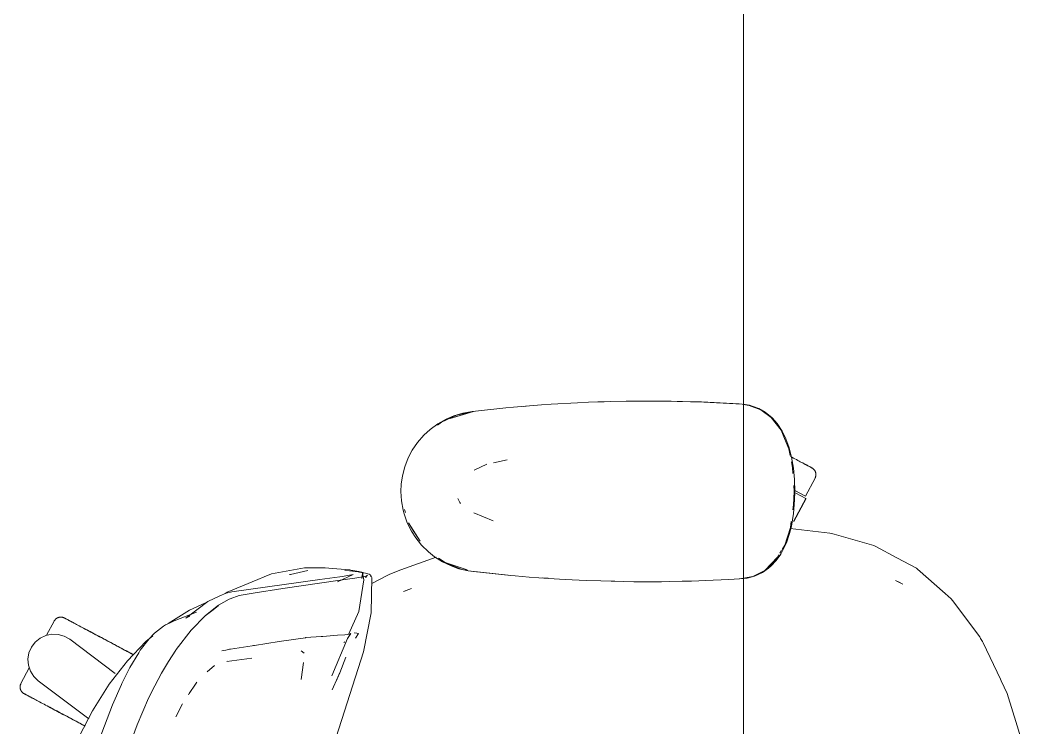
# Model space of a CAD drawing. Header units: millimetres. Extents: x 155927 to 295199, y -4084 to 97293.
# Drawn here: x 221397 to 221936, y 33335 to 33715 of the extents above; entities that cross this region are included whole.
import ezdxf

# ---------------------------------------------------------------- set-up
doc = ezdxf.new("R2010")
doc.units = ezdxf.units.MM
doc.header["$MEASUREMENT"] = 0
doc.layers.add('G-IMPT', color=8, linetype='CONTINUOUS', lineweight=9)
doc.layers.add('I-FURN', color=8, linetype='CONTINUOUS', lineweight=9)

msp = doc.modelspace()

# ---------------------------------------------------------------- linework, layer by layer
at = {"layer": 'G-IMPT'}
for p, q in [((221676.84, 33508.56), (221661.78, 33507.31)), ((221676.84, 33508.56), (221681.92, 33508.88)), ((221681.92, 33508.88), (221696.06, 33509.69)), ((221702.09, 33509.95), (221696.06, 33509.69)), ((221702.09, 33509.95), (221713.85, 33510.34)), ((221706.97, 33510.09), (221708.91, 33510.2)), ((221708.91, 33510.2), (221710.4, 33510.21)), ((221722.26, 33510.5), (221713.85, 33510.34)), ((221722.26, 33510.5), (221733.06, 33510.59)), ((221722.26, 33510.5), (221742.45, 33510.55)), ((221722.26, 33510.5), (221752.28, 33510.39)), ((221752.28, 33510.39), (221733.06, 33510.59)), ((221742.45, 33510.55), (221752.28, 33510.39)), ((221742.45, 33510.55), (221763.84, 33510.04)), ((221742.45, 33510.55), (221762.64, 33510.08)), ((221742.45, 33510.51), (221744.49, 33510.53)), ((221744.49, 33510.53), (221746.4, 33510.46)), ((221752.28, 33510.39), (221763.84, 33510.04)), ((221763.84, 33510.04), (221762.64, 33510.08)), ((221762.64, 33510.08), (221784.42, 33508.99)), ((221762.64, 33510.08), (221782.81, 33509.11)), ((221763.84, 33510.04), (221784.42, 33508.99)), ((221784.42, 33508.99), (221782.81, 33509.11)), ((221784.42, 33508.99), (221786.07, 33508.74)), ((221788.28, 33508.28), (221785.11, 33508.76)), ((221788.46, 33508.3), (221786.07, 33508.74)), ((221788.28, 33508.28), (221794.48, 33505.87)), ((221788.46, 33508.3), (221789.81, 33507.93)), ((221631.27, 33503.01), (221623.2, 33499.28)), ((221640.24, 33505.06), (221627.77, 33501.23)), ((221627.77, 33501.23), (221636.92, 33504.14)), ((221629.82, 33502.7), (221634.68, 33504.16)), ((221631.27, 33503.01), (221639.67, 33504.93)), ((221639.72, 33505.06), (221634.68, 33504.16)), ((221640.24, 33505.06), (221636.92, 33504.14)), ((221657.65, 33506.96), (221639.72, 33505.06)), ((221661.78, 33507.31), (221657.65, 33506.96)), ((221668.65, 33507.91), (221666.98, 33507.74)), ((221793.45, 33506.54), (221789.81, 33507.93)), ((221793.45, 33506.54), (221796.88, 33504.58)), ((221794.48, 33505.87), (221800.1, 33501.7)), ((221796.88, 33504.58), (221800.62, 33501.5)), ((221617.05, 33495.38), (221621.14, 33498.37)), ((221621.09, 33497.68), (221623.2, 33499.28)), ((221625.58, 33500.89), (221621.14, 33498.37)), ((221625.58, 33500.89), (221629.82, 33502.7)), ((221800.1, 33501.7), (221805.32, 33494.91)), ((221803.29, 33498.46), (221800.62, 33501.5)), ((221805.94, 33494.42), (221803.29, 33498.46)), ((221610.29, 33488.38), (221613.62, 33492.21)), ((221617.05, 33495.38), (221613.62, 33492.21)), ((221805.32, 33494.91), (221807.16, 33490.52)), ((221805.94, 33494.42), (221807.93, 33490.34)), ((221607.46, 33484.21), (221610.29, 33488.38)), ((221809.49, 33484.89), (221807.16, 33490.52)), ((221809.51, 33486.01), (221807.93, 33490.34)), ((221607.46, 33484.21), (221605.27, 33480.05)), ((221809.49, 33484.89), (221810.2, 33481.43)), ((221809.51, 33486.01), (221810.94, 33480.53)), ((221605.27, 33480.05), (221603.44, 33475.33)), ((221640.61, 33473.48), (221647.39, 33476.75)), ((221658.44, 33479.09), (221651, 33477.52)), ((221810.92, 33477.92), (221811.53, 33474.93)), ((221811.94, 33474.6), (221810.94, 33480.53)), ((221602.18, 33470.47), (221603.44, 33475.33)), ((221811.53, 33474.93), (221811.72, 33471.73)), ((221811.94, 33474.6), (221812.51, 33468.45)), ((221601.36, 33462.11), (221601.53, 33465.96)), ((221602.18, 33470.47), (221601.53, 33465.96)), ((221812.12, 33465.22), (221812.31, 33462.11)), ((221812.69, 33462.11), (221812.51, 33468.45)), ((221601.36, 33462.11), (221601.65, 33457.07)), ((221812.08, 33454.94), (221812.31, 33462.11)), ((221812.6, 33457.6), (221812.69, 33462.11)), ((221601.65, 33457.07), (221602.53, 33452.12)), ((221631.97, 33458.28), (221632.99, 33456.06)), ((221632.99, 33456.06), (221633.28, 33455.61)), ((221812.08, 33454.94), (221811.69, 33452.16)), ((221812.6, 33457.6), (221812.02, 33450.28)), ((221602.53, 33452.12), (221603.1, 33449.99)), ((221604.81, 33445.22), (221603.1, 33449.99)), ((221603.79, 33450.77), (221603.28, 33452.46)), ((221650.94, 33446.39), (221640.51, 33450.53)), ((221810.91, 33443.52), (221812.02, 33450.28)), ((221604.81, 33445.22), (221607.05, 33440.71)), ((221605.46, 33445.31), (221607.62, 33441.64)), ((221605.46, 33445.31), (221611.78, 33435.36)), ((221809.93, 33439.6), (221810.91, 33443.52)), ((221810.82, 33445.97), (221810.36, 33442.68)), ((221607.05, 33440.71), (221609.32, 33437.16)), ((221607.62, 33441.64), (221611.78, 33435.36)), ((221810.36, 33442.68), (221807.33, 33433.29)), ((221809.93, 33439.6), (221808.19, 33434.51)), ((221810.24, 33442.18), (221831.52, 33439.76)), ((221833.78, 33439.13), (221831.52, 33439.76)), ((221833.78, 33439.13), (221855.12, 33433.12)), ((221612.51, 33433.18), (221609.32, 33437.16)), ((221612.51, 33433.18), (221616.11, 33429.64)), ((221807.33, 33433.29), (221805.86, 33430.84)), ((221808.19, 33434.51), (221805.98, 33429.87)), ((221855.12, 33433.12), (221856.23, 33432.52)), ((221616.11, 33429.64), (221619.42, 33427.01)), ((221804.25, 33428.14), (221802.36, 33424.99)), ((221802.73, 33425.04), (221805.18, 33428.5)), ((221805.58, 33430.37), (221804.72, 33428.93)), ((221805.98, 33429.87), (221805.18, 33428.5)), ((221856.23, 33432.52), (221867.47, 33426.51)), ((221620.31, 33426.89), (221601.37, 33419.95)), ((221623.74, 33424.28), (221619.42, 33427.01)), ((221625.07, 33423.89), (221621.49, 33426.31)), ((221623.74, 33424.28), (221628.32, 33422.09)), ((221625.77, 33423.61), (221625.07, 33423.89)), ((221625.07, 33423.89), (221627.77, 33422.99)), ((221625.07, 33423.89), (221636.92, 33420.07)), ((221634.29, 33420.28), (221626.11, 33423.48)), ((221627.77, 33422.99), (221636.92, 33420.07)), ((221628.32, 33422.09), (221632.46, 33420.64)), ((221803.56, 33427.08), (221796.65, 33419.68)), ((221802.36, 33424.99), (221796.65, 33419.68)), ((221799.87, 33422), (221798.55, 33420.86)), ((221802.14, 33425.45), (221799.07, 33421.92)), ((221799.87, 33422), (221802.73, 33425.04)), ((221803.56, 33427.08), (221802.28, 33425.61)), ((221867.47, 33426.51), (221877.91, 33420.93)), ((221531.9, 33417.81), (221528.04, 33416.22)), ((221549.6, 33421.05), (221531.9, 33417.81)), ((221542.15, 33417.6), (221541.58, 33417.44)), ((221551.46, 33419.64), (221542.15, 33417.6)), ((221549.6, 33421.05), (221556.56, 33421.08)), ((221556.56, 33421.08), (221560.73, 33421.08)), ((221564.69, 33420.74), (221560.73, 33421.08)), ((221574.01, 33419.93), (221564.69, 33420.74)), ((221575.72, 33417.5), (221567.32, 33413.51)), ((221569.83, 33416.52), (221574.86, 33417.35)), ((221573.84, 33419.41), (221571.25, 33419.63)), ((221578.53, 33418.9), (221573.84, 33419.41)), ((221574.01, 33419.93), (221574.48, 33419.89)), ((221574.48, 33419.89), (221578.73, 33419.08)), ((221575.72, 33417.5), (221574.86, 33417.35)), ((221582.96, 33416.7), (221576.69, 33415.59)), ((221579.15, 33418.82), (221578.53, 33418.9)), ((221578.73, 33419.08), (221581.06, 33418.63)), ((221579.15, 33418.82), (221582.42, 33418.28)), ((221580.33, 33415.36), (221581.06, 33418.63)), ((221580.33, 33415.36), (221580.82, 33418.22)), ((221580.82, 33418.22), (221581.51, 33414.64)), ((221582.34, 33416.53), (221583.44, 33417.09)), ((221582.34, 33416.53), (221582.96, 33416.7)), ((221584.29, 33417.73), (221582.42, 33418.28)), ((221582.93, 33416.69), (221582.61, 33416.15)), ((221582.93, 33416.69), (221583.44, 33417.09)), ((221584.29, 33417.73), (221584.82, 33417.41)), ((221584.82, 33417.41), (221585.2, 33416.92)), ((221585.81, 33415.88), (221585.2, 33416.92)), ((221585.33, 33416.29), (221585.2, 33416.92)), ((221585.2, 33416.92), (221585.22, 33416.84)), ((221585.33, 33416.29), (221585.22, 33416.84)), ((221585.74, 33412.69), (221593.64, 33416.84)), ((221593.64, 33416.84), (221595.4, 33417.76)), ((221601.37, 33419.95), (221595.4, 33417.76)), ((221637.42, 33419.49), (221632.46, 33420.64)), ((221637.34, 33419.7), (221634.29, 33420.28)), ((221637.42, 33419.49), (221660.37, 33417.03)), ((221637.42, 33419.49), (221640.24, 33419.16)), ((221637.42, 33419.49), (221658.86, 33417.14)), ((221660.37, 33417.03), (221640.24, 33419.16)), ((221658.86, 33417.14), (221670.25, 33416.15)), ((221787.05, 33415.61), (221791, 33416.67)), ((221794.42, 33418.58), (221790.16, 33416.48)), ((221795.33, 33418.66), (221791, 33416.67)), ((221794.42, 33418.58), (221796.65, 33419.68)), ((221795.33, 33418.66), (221798.55, 33420.86)), ((221796.65, 33419.68), (221799.07, 33421.92)), ((221878.57, 33420.34), (221877.91, 33420.93)), ((221893.36, 33407.32), (221878.57, 33420.34)), ((221508.22, 33408.03), (221524.67, 33414.83)), ((221557.87, 33414.87), (221510.66, 33408.19)), ((221524.67, 33414.83), (221528.04, 33416.22)), ((221568.84, 33414.48), (221537.96, 33409.92)), ((221557.87, 33414.87), (221568.54, 33416.31)), ((221569.83, 33416.52), (221568.54, 33416.31)), ((221576.69, 33415.59), (221568.84, 33414.48)), ((221578.79, 33397.6), (221581.51, 33414.64)), ((221582.53, 33415.65), (221582.61, 33416.15)), ((221585.42, 33396.9), (221585.81, 33415.88)), ((221680.54, 33415.42), (221670.25, 33416.15)), ((221678.5, 33415.56), (221677.08, 33415.69)), ((221678.5, 33415.56), (221680.4, 33415.47)), ((221680.54, 33415.42), (221689.41, 33414.86)), ((221700.72, 33414.32), (221689.41, 33414.86)), ((221700.72, 33414.32), (221708.6, 33414.03)), ((221720.9, 33413.73), (221708.6, 33414.03)), ((221714.13, 33413.87), (221716.2, 33413.87)), ((221720.9, 33413.73), (221726.37, 33413.66)), ((221741.09, 33413.66), (221726.37, 33413.66)), ((221745.6, 33413.71), (221741.09, 33413.66)), ((221745.6, 33413.71), (221761.27, 33414.09)), ((221752.32, 33413.88), (221754.54, 33413.88)), ((221757.22, 33414), (221754.54, 33413.88)), ((221761.27, 33414.09), (221764.81, 33414.21)), ((221777.37, 33414.82), (221764.81, 33414.21)), ((221777.37, 33414.82), (221783.04, 33415.11)), ((221785.11, 33415.54), (221782.81, 33415.11)), ((221783.04, 33415.11), (221785.11, 33415.37)), ((221790.16, 33416.48), (221785.11, 33415.54)), ((221785.11, 33415.37), (221787.05, 33415.61)), ((221868.31, 33413.5), (221866.72, 33414.28)), ((221870.61, 33412.32), (221866.72, 33414.28)), ((221870.61, 33412.32), (221868.31, 33413.5)), ((221504.3, 33405.98), (221497.78, 33402.94)), ((221504.3, 33405.98), (221507.67, 33407.54)), ((221507.05, 33407.26), (221508.22, 33408.03)), ((221510.66, 33408.19), (221507.67, 33407.54)), ((221514.53, 33406.23), (221509.74, 33404.48)), ((221514.53, 33406.23), (221522.2, 33407.53)), ((221537.96, 33409.92), (221522.2, 33407.53)), ((221602.68, 33408.36), (221607.14, 33409.99)), ((221602.68, 33408.36), (221603.26, 33408.61)), ((221607.14, 33409.99), (221603.26, 33408.61)), ((221893.36, 33407.32), (221896.62, 33404.45)), ((221486.07, 33394), (221497.78, 33402.94)), ((221496.59, 33402.27), (221487.96, 33398.29)), ((221496.3, 33395.25), (221503.25, 33400.65)), ((221503.48, 33400.97), (221496.51, 33395.55)), ((221503.25, 33400.65), (221499.88, 33398.06)), ((221503.48, 33400.97), (221509.31, 33404.26)), ((221509.31, 33404.26), (221509.74, 33404.48)), ((221897.34, 33403.49), (221896.62, 33404.45)), ((221911.91, 33383.99), (221897.34, 33403.49)), ((221487.96, 33398.29), (221476.52, 33391.17)), ((221491.73, 33397.23), (221479.82, 33392.72)), ((221486.07, 33394), (221488.11, 33395.16)), ((221488.78, 33387.65), (221496.51, 33395.55)), ((221496.3, 33395.25), (221499.88, 33398.06)), ((221578.79, 33397.6), (221573.18, 33385.25)), ((221585.42, 33396.9), (221581.23, 33375.94)), ((221474.02, 33389.86), (221469.16, 33386)), ((221474.02, 33389.86), (221475.16, 33390.47)), ((221475.16, 33390.47), (221477.6, 33391.65)), ((221477.6, 33391.65), (221479.82, 33392.72)), ((221464.59, 33381.55), (221468.27, 33384.55)), ((221469.16, 33386), (221466.26, 33382.97)), ((221488.78, 33387.65), (221480.76, 33377.22)), ((221550.29, 33383.62), (221558.53, 33384.24)), ((221558.53, 33384.24), (221559.51, 33384.31)), ((221559.51, 33384.31), (221567.37, 33384.88)), ((221567.37, 33384.88), (221571.25, 33385.17)), ((221571.33, 33385.18), (221571.25, 33385.17)), ((221571.33, 33385.18), (221573.71, 33385.47)), ((221574.44, 33385.77), (221572.68, 33383.1)), ((221573.72, 33385.48), (221573.71, 33385.47)), ((221573.72, 33385.48), (221574.44, 33385.77)), ((221576.36, 33386.24), (221577.71, 33386.07)), ((221577.06, 33383.31), (221578.59, 33385.79)), ((221578.65, 33385.77), (221577.06, 33383.31)), ((221578.59, 33385.79), (221577.1, 33383.32)), ((221577.71, 33386.07), (221578.59, 33385.79)), ((221578.65, 33385.77), (221578.59, 33385.79)), ((221464.59, 33381.55), (221454.64, 33371.26)), ((221466.26, 33382.97), (221461.55, 33376.84)), ((221521.66, 33379.29), (221509.94, 33377.49)), ((221521.66, 33379.29), (221522.27, 33379.39)), ((221522.78, 33379.47), (221522.27, 33379.39)), ((221536.14, 33381.58), (221522.78, 33379.47)), ((221536.14, 33381.58), (221550.21, 33383.61)), ((221550.29, 33383.62), (221550.21, 33383.61)), ((221572.68, 33383.1), (221564.25, 33363.12)), ((221571.23, 33381.38), (221570.8, 33381.11)), ((221911.91, 33383.99), (221912.37, 33383.22)), ((221912.37, 33383.22), (221913.31, 33381.64)), ((221913.74, 33380.93), (221913.31, 33381.64)), ((221913.74, 33380.93), (221923, 33361.29)), ((221455.95, 33367.55), (221460.69, 33375.55)), ((221461.55, 33376.84), (221460.69, 33375.55)), ((221476.71, 33370.86), (221480.59, 33376.96)), ((221480.59, 33376.96), (221480.76, 33377.22)), ((221505.32, 33376.53), (221507.49, 33377)), ((221507.49, 33377), (221509.47, 33377.42)), ((221509.94, 33377.49), (221509.47, 33377.42)), ((221549.55, 33375.23), (221547.91, 33376.51)), ((221565.24, 33325.7), (221581.23, 33375.94)), ((221444.83, 33358.66), (221454.64, 33371.26)), ((221476.71, 33370.86), (221472.94, 33364.63)), ((221497.51, 33365.33), (221501.41, 33368.67)), ((221521.36, 33372.61), (221508, 33370.83)), ((221508, 33370.83), (221508.48, 33370.98)), ((221549.19, 33370.29), (221547.79, 33361.12)), ((221549.19, 33370.29), (221549.15, 33369.94)), ((221568.55, 33364.75), (221571.8, 33373.22)), ((221455.65, 33366.95), (221451.65, 33358.94)), ((221455.65, 33366.95), (221455.95, 33367.55)), ((221469.37, 33357.84), (221472.94, 33364.63)), ((221568.55, 33364.96), (221566.52, 33359.84)), ((221566.53, 33359.86), (221568.55, 33364.96)), ((221568.55, 33364.75), (221566.53, 33359.86)), ((221435.86, 33344.36), (221444.83, 33358.66)), ((221451.43, 33358.5), (221446.65, 33347.54)), ((221451.43, 33358.5), (221451.65, 33358.94)), ((221469.37, 33357.84), (221465.98, 33351.12)), ((221491.23, 33358.7), (221487.74, 33353.57)), ((221491.23, 33358.7), (221491.98, 33359.8)), ((221567.52, 33362.38), (221564.48, 33355.66)), ((221923, 33361.29), (221923.43, 33360.37)), ((221926.62, 33353.61), (221923.43, 33360.37)), ((221487.74, 33353.57), (221487.34, 33352.99)), ((221926.62, 33353.61), (221931.95, 33336.34)), ((221446.65, 33347.54), (221445.17, 33343.86)), ((221459.8, 33336.89), (221465.98, 33351.12)), ((221484.21, 33348.09), (221480.66, 33341.12)), ((221428.76, 33330.58), (221435.86, 33344.36)), ((221439.57, 33328.79), (221445.17, 33343.86)), ((221454.34, 33322.01), (221459.8, 33336.89)), ((221931.95, 33336.34), (221936.14, 33322.73))]:
    msp.add_line(p, q, dxfattribs=at)
at = {"layer": 'I-FURN'}
for p, q in [((221785.11, 34226.57), (221785.11, 32626.57)), ((221785.11, 32626.57), (221785.11, 34226.57)), ((221811.17, 33480.41), (221810.34, 33480.85)), ((221811.98, 33479.97), (221811.17, 33480.41)), ((221812.77, 33479.56), (221811.98, 33479.97)), ((221813.53, 33479.15), (221812.77, 33479.56)), ((221814.27, 33478.76), (221813.53, 33479.15)), ((221814.97, 33478.38), (221814.27, 33478.76)), ((221815.65, 33478.02), (221814.97, 33478.38)), ((221816.3, 33477.68), (221815.65, 33478.02)), ((221816.92, 33477.35), (221816.3, 33477.68)), ((221817.5, 33477.04), (221816.92, 33477.35)), ((221817.19, 33477.21), (221817.76, 33476.9)), ((221818.05, 33476.75), (221817.5, 33477.04)), ((221817.76, 33476.9), (221818.29, 33476.62)), ((221818.57, 33476.47), (221818.05, 33476.75)), ((221818.29, 33476.62), (221818.79, 33476.35)), ((221819.05, 33476.22), (221818.57, 33476.47)), ((221818.79, 33476.35), (221819.26, 33476.1)), ((221819.5, 33475.98), (221819.05, 33476.22)), ((221819.26, 33476.1), (221819.69, 33475.88)), ((221819.91, 33475.76), (221819.5, 33475.98)), ((221819.69, 33475.88), (221820.08, 33475.67)), ((221820.28, 33475.56), (221819.91, 33475.76)), ((221820.08, 33475.67), (221820.44, 33475.48)), ((221820.61, 33475.38), (221820.28, 33475.56)), ((221820.44, 33475.48), (221820.76, 33475.31)), ((221820.91, 33475.23), (221820.61, 33475.38)), ((221820.76, 33475.31), (221821.04, 33475.16)), ((221821.17, 33475.09), (221820.91, 33475.23)), ((221821.04, 33475.16), (221821.28, 33475.03)), ((221821.39, 33474.97), (221821.17, 33475.09)), ((221821.28, 33475.03), (221821.48, 33474.93)), ((221821.57, 33474.88), (221821.39, 33474.97)), ((221821.48, 33474.93), (221821.64, 33474.84)), ((221821.71, 33474.8), (221821.57, 33474.88)), ((221821.64, 33474.84), (221821.76, 33474.77)), ((221821.81, 33474.75), (221821.71, 33474.8)), ((221821.76, 33474.77), (221821.84, 33474.73)), ((221821.87, 33474.72), (221821.81, 33474.75)), ((221821.84, 33474.73), (221821.89, 33474.71)), ((221821.89, 33474.71), (221821.87, 33474.72)), ((221821.89, 33474.71), (221822.03, 33474.63)), ((221821.89, 33474.71), (221821.89, 33474.71)), ((221822.03, 33474.63), (221822.17, 33474.54)), ((221822.17, 33474.54), (221822.3, 33474.45)), ((221822.3, 33474.45), (221822.43, 33474.36)), ((221822.43, 33474.36), (221822.56, 33474.26)), ((221822.56, 33474.26), (221822.68, 33474.15)), ((221822.68, 33474.15), (221822.8, 33474.04)), ((221822.8, 33474.04), (221822.91, 33473.93)), ((221822.91, 33473.93), (221823.02, 33473.81)), ((221823.02, 33473.81), (221823.13, 33473.69)), ((221823.13, 33473.69), (221823.23, 33473.56)), ((221823.23, 33473.56), (221823.32, 33473.43)), ((221823.32, 33473.43), (221823.41, 33473.3)), ((221823.41, 33473.3), (221823.49, 33473.16)), ((221823.49, 33473.16), (221823.57, 33473.02)), ((221823.57, 33473.02), (221823.64, 33472.87)), ((221823.64, 33472.87), (221823.71, 33472.72)), ((221823.71, 33472.72), (221823.77, 33472.58)), ((221823.77, 33472.58), (221823.82, 33472.42)), ((221823.82, 33472.42), (221823.87, 33472.27)), ((221823.87, 33472.27), (221823.91, 33472.11)), ((221823.91, 33472.11), (221823.95, 33471.96)), ((221823.95, 33471.96), (221823.98, 33471.8)), ((221823.98, 33470.51), (221823.95, 33470.36)), ((221823.98, 33471.8), (221824, 33471.64)), ((221824, 33470.67), (221823.98, 33470.51)), ((221824, 33471.64), (221824.02, 33471.48)), ((221824.02, 33470.83), (221824, 33470.67)), ((221824.02, 33471.48), (221824.03, 33471.32)), ((221824.03, 33470.99), (221824.02, 33470.83)), ((221824.03, 33471.32), (221824.03, 33471.16)), ((221824.03, 33471.16), (221824.03, 33470.99)), ((221818.41, 33459.57), (221823.56, 33469.26)), ((221823.58, 33469.29), (221823.56, 33469.26)), ((221823.65, 33469.44), (221823.58, 33469.29)), ((221823.71, 33469.59), (221823.65, 33469.44)), ((221823.77, 33469.74), (221823.71, 33469.59)), ((221823.83, 33469.89), (221823.77, 33469.74)), ((221823.87, 33470.04), (221823.83, 33469.89)), ((221823.92, 33470.2), (221823.87, 33470.04)), ((221823.95, 33470.36), (221823.92, 33470.2)), ((221812.78, 33462.56), (221818.41, 33459.57)), ((221813.3, 33461.15), (221818.59, 33458.34)), ((221818.59, 33458.34), (221812.02, 33445.98)), ((221812.19, 33445.89), (221818.76, 33458.25)), ((221812.02, 33445.98), (221811.92, 33446.03)), ((221415.36, 33392.52), (221411.33, 33384.94)), ((221415.36, 33392.52), (221415.44, 33392.66)), ((221415.44, 33392.66), (221415.52, 33392.8)), ((221415.52, 33392.8), (221415.61, 33392.93)), ((221415.61, 33392.93), (221415.71, 33393.06)), ((221415.71, 33393.06), (221415.81, 33393.19)), ((221415.81, 33393.19), (221415.91, 33393.31)), ((221415.91, 33393.31), (221416.02, 33393.43)), ((221416.02, 33393.43), (221416.14, 33393.54)), ((221416.14, 33393.54), (221416.25, 33393.65)), ((221416.25, 33393.65), (221416.38, 33393.76)), ((221416.38, 33393.76), (221416.5, 33393.85)), ((221416.5, 33393.85), (221416.64, 33393.95)), ((221416.64, 33393.95), (221416.77, 33394.04)), ((221416.77, 33394.04), (221416.91, 33394.12)), ((221416.91, 33394.12), (221417.05, 33394.2)), ((221417.05, 33394.2), (221417.19, 33394.27)), ((221417.19, 33394.27), (221417.34, 33394.34)), ((221417.34, 33394.34), (221417.49, 33394.4)), ((221417.49, 33394.4), (221417.64, 33394.45)), ((221417.64, 33394.45), (221417.8, 33394.5)), ((221417.8, 33394.5), (221417.95, 33394.54)), ((221417.95, 33394.54), (221418.11, 33394.57)), ((221418.11, 33394.57), (221418.27, 33394.6)), ((221418.27, 33394.6), (221418.43, 33394.63)), ((221418.43, 33394.63), (221418.59, 33394.64)), ((221418.59, 33394.64), (221418.75, 33394.65)), ((221418.75, 33394.65), (221418.91, 33394.66)), ((221418.91, 33394.66), (221419.07, 33394.65)), ((221419.07, 33394.65), (221419.23, 33394.64)), ((221419.23, 33394.64), (221419.39, 33394.63)), ((221419.39, 33394.63), (221419.55, 33394.61)), ((221419.55, 33394.61), (221419.71, 33394.58)), ((221419.71, 33394.58), (221419.87, 33394.54)), ((221419.87, 33394.54), (221420.02, 33394.5)), ((221420.02, 33394.5), (221420.18, 33394.46)), ((221420.18, 33394.46), (221420.33, 33394.4)), ((221420.33, 33394.4), (221420.48, 33394.34)), ((221420.48, 33394.34), (221420.63, 33394.28)), ((221420.63, 33394.28), (221420.77, 33394.21)), ((221420.77, 33394.21), (221420.81, 33394.19)), ((221420.81, 33394.19), (221420.83, 33394.17)), ((221420.82, 33394.18), (221420.81, 33394.19)), ((221420.86, 33394.16), (221420.82, 33394.18)), ((221420.83, 33394.17), (221420.89, 33394.14)), ((221420.94, 33394.12), (221420.86, 33394.16)), ((221420.89, 33394.14), (221420.99, 33394.09)), ((221421.06, 33394.05), (221420.94, 33394.12)), ((221420.99, 33394.09), (221421.13, 33394.01)), ((221421.22, 33393.97), (221421.06, 33394.05)), ((221421.13, 33394.01), (221421.31, 33393.92)), ((221421.42, 33393.86), (221421.22, 33393.97)), ((221421.31, 33393.92), (221421.53, 33393.8)), ((221421.67, 33393.73), (221421.42, 33393.86)), ((221421.53, 33393.8), (221421.79, 33393.66)), ((221421.94, 33393.58), (221421.67, 33393.73)), ((221421.79, 33393.66), (221422.09, 33393.51)), ((221422.26, 33393.41), (221421.94, 33393.58)), ((221422.09, 33393.51), (221422.42, 33393.33)), ((221422.62, 33393.22), (221422.26, 33393.41)), ((221422.42, 33393.33), (221422.79, 33393.13)), ((221423.01, 33393.01), (221422.62, 33393.22)), ((221422.79, 33393.13), (221423.2, 33392.91)), ((221423.44, 33392.79), (221423.01, 33393.01)), ((221423.2, 33392.91), (221423.65, 33392.67)), ((221423.91, 33392.54), (221423.44, 33392.79)), ((221423.65, 33392.67), (221424.13, 33392.42)), ((221424.41, 33392.27), (221423.91, 33392.54)), ((221424.13, 33392.42), (221424.65, 33392.14)), ((221424.94, 33391.99), (221424.41, 33392.27)), ((221424.65, 33392.14), (221425.2, 33391.85)), ((221425.51, 33391.69), (221424.94, 33391.99)), ((221425.2, 33391.85), (221425.78, 33391.54)), ((221426.11, 33391.37), (221425.51, 33391.69)), ((221426.75, 33391.03), (221426.11, 33391.37)), ((221427.41, 33390.68), (221426.75, 33391.03)), ((221428.1, 33390.31), (221427.41, 33390.68)), ((221428.83, 33389.92), (221428.1, 33390.31)), ((221429.58, 33389.52), (221428.83, 33389.92)), ((221407.82, 33383.4), (221410.87, 33384.84)), ((221410.87, 33384.84), (221414.18, 33385.51)), ((221414.18, 33385.51), (221417.55, 33385.37)), ((221417.55, 33385.37), (221420.79, 33384.43)), ((221420.79, 33384.43), (221423.7, 33382.74)), ((221430.35, 33389.11), (221429.58, 33389.52)), ((221431.15, 33388.69), (221430.35, 33389.11)), ((221431.98, 33388.25), (221431.15, 33388.69)), ((221431.53, 33388.49), (221432.37, 33388.04)), ((221432.83, 33387.8), (221431.98, 33388.25)), ((221432.37, 33388.04), (221433.22, 33387.59)), ((221433.69, 33387.34), (221432.83, 33387.8)), ((221433.22, 33387.59), (221434.1, 33387.12)), ((221434.58, 33386.86), (221433.69, 33387.34)), ((221434.1, 33387.12), (221435, 33386.64)), ((221435.49, 33386.38), (221434.58, 33386.86)), ((221435, 33386.64), (221435.91, 33386.16)), ((221436.41, 33385.89), (221435.49, 33386.38)), ((221435.91, 33386.16), (221436.84, 33385.66)), ((221437.35, 33385.39), (221436.41, 33385.89)), ((221436.84, 33385.66), (221437.78, 33385.16)), ((221438.3, 33384.89), (221437.35, 33385.39)), ((221437.78, 33385.16), (221438.74, 33384.65)), ((221439.26, 33384.37), (221438.3, 33384.89)), ((221438.74, 33384.65), (221439.71, 33384.14)), ((221440.24, 33383.86), (221439.26, 33384.37)), ((221403.17, 33378.58), (221405.2, 33381.27)), ((221405.2, 33381.27), (221407.82, 33383.4)), ((221423.7, 33382.74), (221448.05, 33364.4)), ((221439.71, 33384.14), (221440.69, 33383.62)), ((221441.22, 33383.33), (221440.24, 33383.86)), ((221440.69, 33383.62), (221441.67, 33383.09)), ((221442.21, 33382.81), (221441.22, 33383.33)), ((221441.67, 33383.09), (221442.67, 33382.56)), ((221443.21, 33382.28), (221442.21, 33382.81)), ((221442.67, 33382.56), (221443.67, 33382.03)), ((221444.21, 33381.74), (221443.21, 33382.28)), ((221443.67, 33382.03), (221444.67, 33381.5)), ((221445.21, 33381.21), (221444.21, 33381.74)), ((221444.67, 33381.5), (221445.68, 33380.96)), ((221446.22, 33380.68), (221445.21, 33381.21)), ((221445.68, 33380.96), (221446.68, 33380.43)), ((221447.22, 33380.14), (221446.22, 33380.68)), ((221446.68, 33380.43), (221447.69, 33379.9)), ((221448.23, 33379.61), (221447.22, 33380.14)), ((221447.69, 33379.9), (221448.69, 33379.36)), ((221449.23, 33379.08), (221448.23, 33379.61)), ((221448.69, 33379.36), (221449.68, 33378.83)), ((221450.22, 33378.55), (221449.23, 33379.08)), ((221401.3, 33372.15), (221401.85, 33375.48)), ((221401.85, 33375.48), (221403.17, 33378.58)), ((221449.68, 33378.83), (221450.67, 33378.31)), ((221451.21, 33378.02), (221450.22, 33378.55)), ((221450.67, 33378.31), (221451.66, 33377.78)), ((221452.19, 33377.5), (221451.21, 33378.02)), ((221451.66, 33377.78), (221452.63, 33377.26)), ((221453.15, 33376.99), (221452.19, 33377.5)), ((221452.63, 33377.26), (221453.6, 33376.75)), ((221454.11, 33376.48), (221453.15, 33376.99)), ((221453.6, 33376.75), (221454.55, 33376.25)), ((221455.06, 33375.98), (221454.11, 33376.48)), ((221454.55, 33376.25), (221455.49, 33375.75)), ((221455.99, 33375.48), (221455.06, 33375.98)), ((221455.49, 33375.75), (221456.41, 33375.26)), ((221456.9, 33375), (221455.99, 33375.48)), ((221456.41, 33375.26), (221457.31, 33374.78)), ((221457.8, 33374.52), (221456.9, 33375)), ((221401.57, 33368.78), (221401.3, 33372.15)), ((221402.63, 33365.58), (221401.57, 33368.78)), ((221402.02, 33367.43), (221397.55, 33359.02)), ((221404.43, 33362.73), (221402.63, 33365.58)), ((221406.86, 33360.39), (221404.43, 33362.73)), ((221397.08, 33357.28), (221397.09, 33357.44)), ((221397.08, 33357.12), (221397.08, 33357.28)), ((221397.09, 33357.44), (221397.1, 33357.6)), ((221397.1, 33357.6), (221397.13, 33357.76)), ((221397.13, 33357.76), (221397.15, 33357.92)), ((221397.15, 33357.92), (221397.19, 33358.08)), ((221397.19, 33358.08), (221397.23, 33358.23)), ((221397.23, 33358.23), (221397.28, 33358.39)), ((221397.28, 33358.39), (221397.33, 33358.54)), ((221397.33, 33358.54), (221397.39, 33358.69)), ((221397.39, 33358.69), (221397.46, 33358.84)), ((221397.46, 33358.84), (221397.53, 33358.98)), ((221397.53, 33358.98), (221397.55, 33359.02)), ((221433.93, 33339.99), (221406.86, 33360.39)), ((221397.08, 33356.96), (221397.08, 33357.12)), ((221397.09, 33356.8), (221397.08, 33356.96)), ((221397.11, 33356.64), (221397.09, 33356.8)), ((221397.13, 33356.48), (221397.11, 33356.64)), ((221397.16, 33356.32), (221397.13, 33356.48)), ((221397.19, 33356.16), (221397.16, 33356.32)), ((221397.24, 33356.01), (221397.19, 33356.16)), ((221397.28, 33355.85), (221397.24, 33356.01)), ((221397.34, 33355.7), (221397.28, 33355.85)), ((221397.4, 33355.55), (221397.34, 33355.7)), ((221397.46, 33355.4), (221397.4, 33355.55)), ((221397.54, 33355.26), (221397.46, 33355.4)), ((221397.61, 33355.12), (221397.54, 33355.26)), ((221397.7, 33354.98), (221397.61, 33355.12)), ((221397.78, 33354.85), (221397.7, 33354.98)), ((221397.88, 33354.71), (221397.78, 33354.85)), ((221397.98, 33354.59), (221397.88, 33354.71)), ((221398.08, 33354.46), (221397.98, 33354.59)), ((221398.19, 33354.35), (221398.08, 33354.46)), ((221398.3, 33354.23), (221398.19, 33354.35)), ((221398.42, 33354.12), (221398.3, 33354.23)), ((221398.54, 33354.02), (221398.42, 33354.12)), ((221398.67, 33353.92), (221398.54, 33354.02)), ((221398.8, 33353.82), (221398.67, 33353.92)), ((221398.94, 33353.73), (221398.8, 33353.82)), ((221399.07, 33353.65), (221398.94, 33353.73)), ((221399.21, 33353.57), (221399.07, 33353.65)), ((221399.22, 33353.57), (221399.21, 33353.57)), ((221399.21, 33353.57), (221399.23, 33353.56)), ((221399.26, 33353.54), (221399.22, 33353.57)), ((221399.23, 33353.56), (221399.29, 33353.53)), ((221399.34, 33353.5), (221399.26, 33353.54)), ((221399.29, 33353.53), (221399.4, 33353.47)), ((221399.47, 33353.44), (221399.34, 33353.5)), ((221399.4, 33353.47), (221399.54, 33353.4)), ((221399.63, 33353.35), (221399.47, 33353.44)), ((221399.54, 33353.4), (221399.72, 33353.3)), ((221399.83, 33353.24), (221399.63, 33353.35)), ((221399.72, 33353.3), (221399.93, 33353.19)), ((221400.07, 33353.11), (221399.83, 33353.24)), ((221399.93, 33353.19), (221400.19, 33353.05)), ((221400.35, 33352.97), (221400.07, 33353.11)), ((221400.19, 33353.05), (221400.49, 33352.89)), ((221400.67, 33352.8), (221400.35, 33352.97)), ((221400.49, 33352.89), (221400.83, 33352.71)), ((221401.02, 33352.61), (221400.67, 33352.8)), ((221400.83, 33352.71), (221401.2, 33352.51)), ((221401.42, 33352.4), (221401.02, 33352.61)), ((221401.2, 33352.51), (221401.61, 33352.3)), ((221401.85, 33352.17), (221401.42, 33352.4)), ((221401.61, 33352.3), (221402.05, 33352.06)), ((221402.31, 33351.92), (221401.85, 33352.17)), ((221402.05, 33352.06), (221402.54, 33351.8)), ((221402.81, 33351.66), (221402.31, 33351.92)), ((221402.54, 33351.8), (221403.05, 33351.53)), ((221403.35, 33351.37), (221402.81, 33351.66)), ((221403.05, 33351.53), (221403.6, 33351.24)), ((221403.92, 33351.07), (221403.35, 33351.37)), ((221403.6, 33351.24), (221404.19, 33350.92)), ((221404.19, 33350.92), (221404.81, 33350.6)), ((221404.81, 33350.6), (221405.45, 33350.25)), ((221405.45, 33350.25), (221406.13, 33349.89)), ((221406.13, 33349.89), (221406.84, 33349.52)), ((221406.84, 33349.52), (221407.57, 33349.13)), ((221407.57, 33349.13), (221408.34, 33348.72)), ((221408.34, 33348.72), (221409.12, 33348.3)), ((221409.12, 33348.3), (221409.93, 33347.87)), ((221409.93, 33347.87), (221410.77, 33347.43)), ((221410.77, 33347.43), (221411.63, 33346.97)), ((221411.63, 33346.97), (221412.5, 33346.5)), ((221412.5, 33346.5), (221413.4, 33346.03)), ((221413.89, 33345.77), (221412.99, 33346.25)), ((221413.4, 33346.03), (221414.31, 33345.54)), ((221414.81, 33345.28), (221413.89, 33345.77)), ((221414.31, 33345.54), (221415.24, 33345.05)), ((221415.75, 33344.78), (221414.81, 33345.28)), ((221415.24, 33345.05), (221416.19, 33344.55)), ((221416.7, 33344.27), (221415.75, 33344.78)), ((221416.19, 33344.55), (221417.14, 33344.04)), ((221417.67, 33343.76), (221416.7, 33344.27)), ((221417.14, 33344.04), (221418.11, 33343.52)), ((221418.64, 33343.24), (221417.67, 33343.76)), ((221418.11, 33343.52), (221419.09, 33343)), ((221419.62, 33342.72), (221418.64, 33343.24)), ((221419.09, 33343), (221420.08, 33342.48)), ((221420.61, 33342.19), (221419.62, 33342.72)), ((221420.08, 33342.48), (221421.07, 33341.95)), ((221421.61, 33341.66), (221420.61, 33342.19)), ((221421.07, 33341.95), (221422.07, 33341.42)), ((221422.61, 33341.13), (221421.61, 33341.66)), ((221422.07, 33341.42), (221423.08, 33340.88)), ((221423.62, 33340.59), (221422.61, 33341.13)), ((221423.08, 33340.88), (221424.08, 33340.35)), ((221424.62, 33340.06), (221423.62, 33340.59)), ((221424.08, 33340.35), (221425.09, 33339.81)), ((221425.63, 33339.53), (221424.62, 33340.06)), ((221425.09, 33339.81), (221426.09, 33339.28)), ((221426.63, 33338.99), (221425.63, 33339.53)), ((221426.09, 33339.28), (221427.09, 33338.75)), ((221427.63, 33338.46), (221426.63, 33338.99)), ((221427.09, 33338.75), (221428.09, 33338.22)), ((221428.62, 33337.93), (221427.63, 33338.46)), ((221428.09, 33338.22), (221429.08, 33337.69)), ((221429.61, 33337.41), (221428.62, 33337.93)), ((221429.08, 33337.69), (221430.06, 33337.17)), ((221430.59, 33336.89), (221429.61, 33337.41)), ((221430.06, 33337.17), (221431.04, 33336.65)), ((221431.56, 33336.37), (221430.59, 33336.89)), ((221431.04, 33336.65), (221432, 33336.14))]:
    msp.add_line(p, q, dxfattribs=at)

doc.saveas('drawing.dxf')
